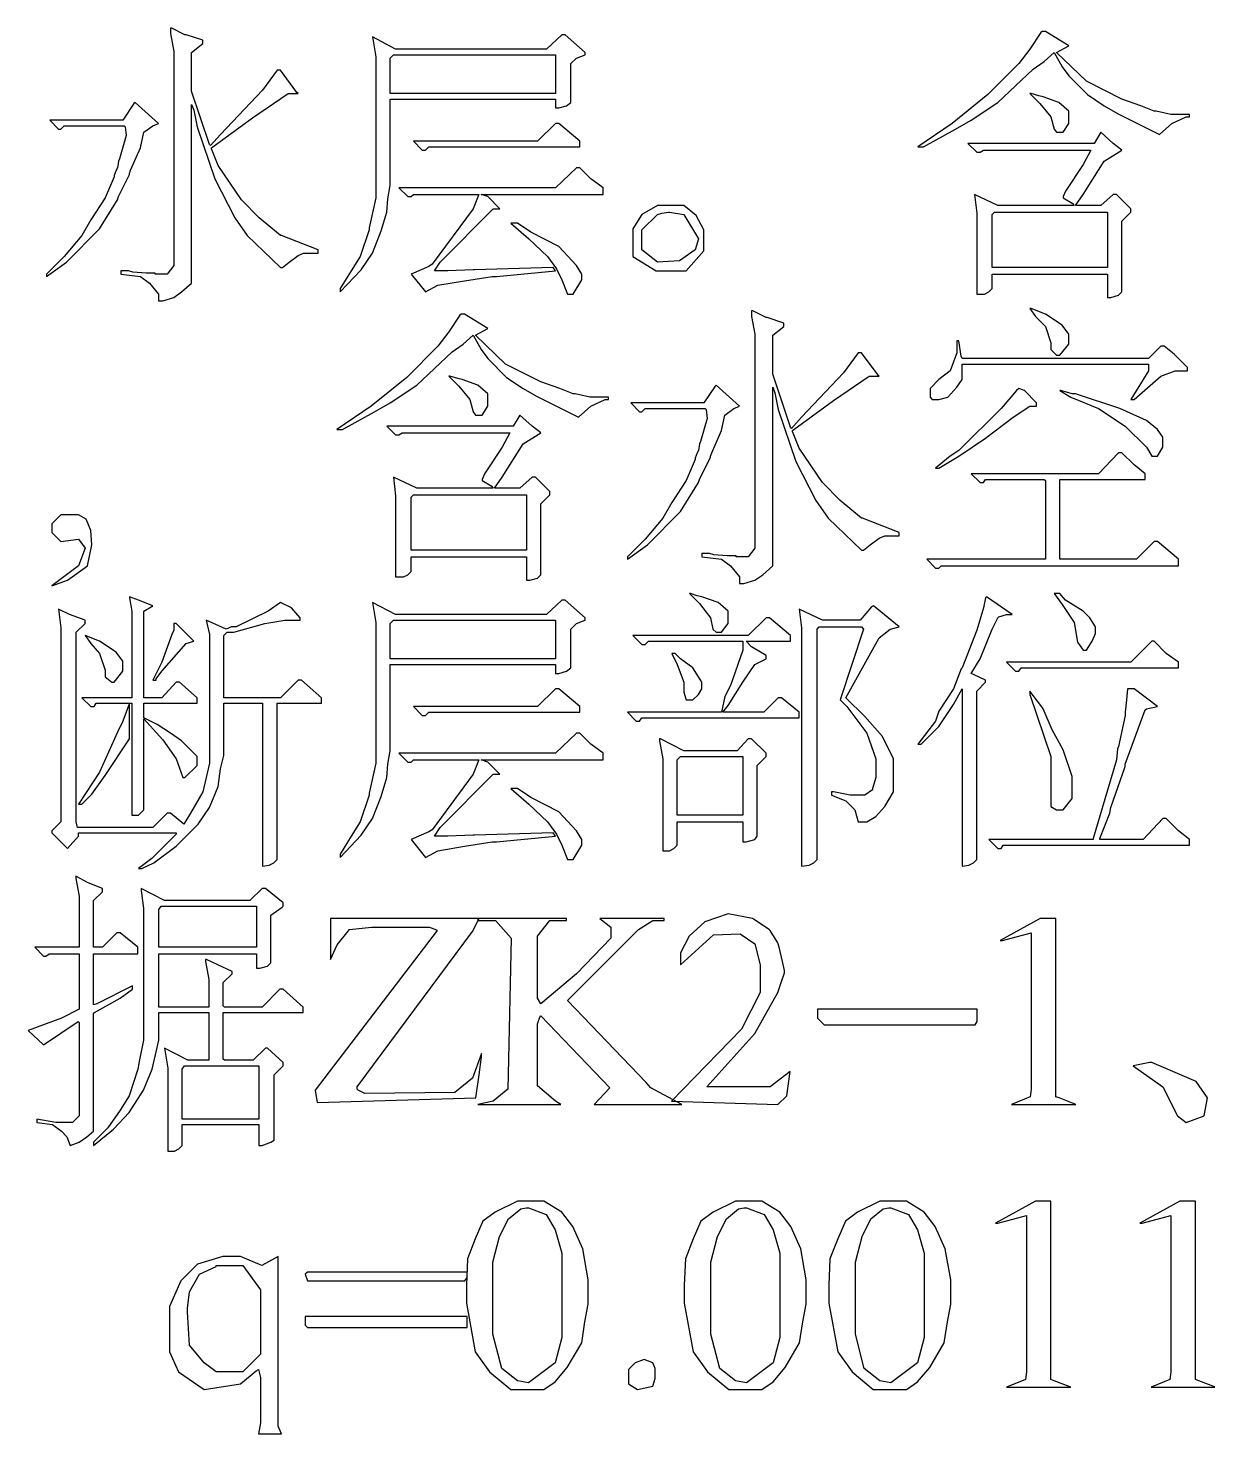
# Model space of a CAD drawing. Extents: x 94 to 452, y -72 to 1042.
# Drawn here: x 422.29 to 436.9, y 356.56 to 373.96 of the extents above; entities that cross this region are included whole.
import ezdxf

# ---------------------------------------------------------------- set-up
doc = ezdxf.new("R2010")
doc.units = 0
doc.header["$MEASUREMENT"] = 0
doc.layers.add('TREE_LAYER', color=7, linetype='Continuous')

msp = doc.modelspace()

# ---------------------------------------------------------------- linework, layer by layer
at = {"layer": 'TREE_LAYER', "elevation": 1017}
for points in [[(424.07017, 373.961281), (424.056445, 373.961281), (424.056445, 373.892654), (424.097621, 373.673046), (424.097621, 371.024026), (424.015268, 370.914222), (423.864288, 370.914222), (423.864288, 370.927948), (423.754484, 370.927948), (423.754484, 370.927948), (423.589778, 370.941673), (423.534876, 370.955399), (423.438798, 370.955399), (423.438798, 370.914222), (423.685856, 370.886771), (423.79566, 370.804418), (423.905464, 370.667163), (423.905464, 370.667163), (423.905464, 370.58481), (423.960366, 370.58481), (424.097621, 370.625987), (424.1937, 370.694614), (424.317229, 370.804418), (424.317229, 373.014222), (424.317229, 373.014222), (424.34468, 372.945595), (424.385856, 372.739712), (424.605464, 372.094614), (424.852523, 371.614222), (425.003504, 371.394614), (425.415268, 370.996575), (425.442719, 370.996575), (425.525072, 371.065203), (425.634876, 371.147555), (425.703504, 371.175006), (425.881935, 371.175006), (425.881935, 371.216183), (425.881935, 371.216183), (425.428994, 371.394614), (425.415268, 371.394614), (425.154484, 371.614222), (424.934876, 371.83383), (424.646641, 372.25932), (424.564288, 372.465203), (424.564288, 372.478928), (424.578013, 372.492654), (425.072131, 372.849516), (425.511347, 373.151477), (425.525072, 373.151477), (425.634876, 373.151477), (425.621151, 373.165203), (425.415268, 373.439712), (425.415268, 373.439712), (425.374092, 373.439712), (425.19566, 373.192654), (424.674092, 372.643634), (424.550562, 372.506379), (424.536837, 372.520105), (424.317229, 373.178928), (424.317229, 373.65932), (424.454484, 373.769124), (424.454484, 373.769124), (424.454484, 373.810301), (424.248602, 373.878928), (424.234876, 373.878928), (424.07017, 373.961281), (424.07017, 373.961281)], [(428.942374, 373.878928), (428.901198, 373.878928), (428.709041, 373.700497), (426.842374, 373.700497), (426.554139, 373.851477), (426.595315, 373.604418), (426.595315, 371.861281), (426.512962, 371.490693), (426.512962, 371.463242), (426.403159, 371.13383), (426.293355, 370.955399), (426.1561, 370.735791), (426.1561, 370.694614), (426.416884, 370.969124), (426.554139, 371.175006), (426.663943, 371.449516), (426.73257, 371.68285), (426.746296, 371.847555), (426.773747, 372.012261), (426.773747, 373.069124), (426.773747, 373.08285), (428.818845, 373.08285), (428.818845, 373.069124), (428.818845, 372.973046), (428.860021, 372.973046), (428.9561, 373.000497), (429.011002, 373.041673), (429.011002, 373.522065), (429.079629, 373.590693), (429.189433, 373.631869), (429.189433, 373.65932), (428.942374, 373.878928), (428.942374, 373.878928)], [(434.884821, 373.920105), (434.843645, 373.920105), (434.829919, 373.906379), (434.692664, 373.700497), (434.55541, 373.522065), (434.171096, 373.137752), (433.73188, 372.780889), (433.30639, 372.492654), (433.375017, 372.492654), (433.773057, 372.712261), (433.965214, 372.822065), (434.294625, 373.041673), (434.733841, 373.453438), (434.775017, 373.480889), (434.871096, 373.549516), (434.994625, 373.65932), (435.090704, 373.480889), (435.173057, 373.371085), (435.40639, 373.137752), (435.612272, 373.000497), (435.776978, 372.904418), (436.298547, 372.643634), (436.449527, 372.780889), (436.627959, 372.863242), (436.669135, 372.863242), (436.669135, 372.890693), (436.435802, 372.890693), (436.25737, 372.931869), (436.229919, 372.931869), (436.065214, 373.000497), (435.83188, 373.08285), (435.392664, 373.302457), (435.022076, 373.65932), (435.173057, 373.741673), (434.884821, 373.920105), (434.884821, 373.920105)], [(426.801198, 373.618144), (426.814923, 373.631869), (428.818845, 373.631869), (428.818845, 373.618144), (428.818845, 373.151477), (428.818845, 373.151477), (426.773747, 373.151477), (426.773747, 373.151477), (426.773747, 373.590693), (426.801198, 373.618144), (426.801198, 373.618144)], [(434.70639, 373.151477), (434.692664, 373.151477), (434.816194, 373.027948), (434.953449, 372.863242), (434.994625, 372.712261), (435.022076, 372.671085), (435.104429, 372.671085), (435.173057, 372.780889), (435.173057, 372.931869), (435.049527, 373.041673), (434.85737, 373.110301), (434.802468, 373.124026), (434.70639, 373.151477), (434.70639, 373.151477)], [(423.617229, 373.041673), (423.603504, 373.027948), (423.466249, 372.822065), (422.560366, 372.822065), (422.67017, 372.712261), (422.697621, 372.712261), (422.738798, 372.753438), (423.479974, 372.753438), (423.4937, 372.739712), (423.507425, 372.629908), (423.425072, 372.341673), (423.411347, 372.314222), (423.397621, 372.231869), (423.383896, 372.204418), (423.356445, 372.135791), (423.356445, 372.122065), (423.246641, 371.861281), (423.068209, 371.586771), (422.958406, 371.394614), (422.738798, 371.13383), (422.51919, 370.914222), (422.51919, 370.886771), (422.766249, 371.065203), (423.178013, 371.476967), (423.397621, 371.83383), (423.411347, 371.875006), (423.548602, 372.149516), (423.548602, 372.163242), (423.562327, 372.204418), (423.685856, 372.478928), (423.727033, 372.671085), (423.836837, 372.753438), (423.905464, 372.780889), (423.617229, 373.041673), (423.617229, 373.041673)], [(428.860021, 372.780889), (428.818845, 372.780889), (428.599237, 372.561281), (427.061982, 372.561281), (427.171786, 372.451477), (427.212962, 372.451477), (427.254139, 372.492654), (429.120806, 372.492654), (429.120806, 372.561281), (428.860021, 372.780889), (428.860021, 372.780889)], [(435.571096, 372.671085), (435.488743, 372.53383), (433.924037, 372.53383), (434.033841, 372.424026), (434.075017, 372.424026), (434.116194, 372.451477), (435.447566, 372.451477), (435.447566, 372.451477), (435.351488, 372.273046), (435.13188, 371.943634), (435.104429, 371.875006), (435.104429, 371.861281), (435.214233, 371.792654), (435.241684, 371.765203), (435.241684, 371.765203), (434.294625, 371.765203), (434.00639, 371.902457), (434.033841, 371.669124), (434.033841, 370.667163), (434.129919, 370.667163), (434.184821, 370.694614), (434.225998, 370.735791), (434.225998, 370.914222), (434.225998, 370.914222), (435.639723, 370.914222), (435.653449, 370.914222), (435.653449, 370.625987), (435.694625, 370.625987), (435.790704, 370.653438), (435.83188, 370.694614), (435.83188, 371.573046), (435.941684, 371.68285), (435.941684, 371.724026), (435.763253, 371.902457), (435.722076, 371.902457), (435.571096, 371.765203), (435.25541, 371.765203), (435.25541, 371.765203), (435.351488, 371.902457), (435.612272, 372.314222), (435.83188, 372.451477), (435.722076, 372.53383), (435.571096, 372.671085), (435.571096, 372.671085)], [(429.120806, 372.231869), (429.079629, 372.231869), (428.818845, 371.98481), (426.883551, 371.98481), (426.993355, 371.875006), (427.034531, 371.875006), (427.061982, 371.902457), (427.871786, 371.902457), (427.871786, 371.902457), (427.803159, 371.724026), (427.295315, 371.037752), (427.254139, 371.010301), (427.034531, 370.914222), (427.212962, 370.694614), (427.363943, 370.776967), (427.693355, 370.831869), (428.036492, 370.886771), (428.091394, 370.886771), (428.818845, 370.955399), (428.791394, 370.996575), (427.816884, 370.969124), (427.803159, 370.969124), (427.487472, 370.955399), (427.487472, 370.955399), (427.336492, 370.955399), (427.322766, 370.955399), (427.391394, 371.065203), (428.050217, 371.724026), (428.13257, 371.724026), (427.98159, 371.875006), (427.899237, 371.902457), (427.899237, 371.902457), (427.899237, 371.902457), (429.409041, 371.902457), (429.409041, 371.98481), (429.25806, 372.094614), (429.120806, 372.231869), (429.120806, 372.231869)], [(430.410657, 371.765203), (430.081245, 371.765203), (429.889088, 371.655399), (429.779284, 371.476967), (429.779284, 371.13383), (430.067519, 370.955399), (430.438108, 370.955399), (430.657715, 371.202457), (430.657715, 371.463242), (430.561637, 371.641673), (430.410657, 371.765203), (430.410657, 371.765203)], [(430.2185, 371.68285), (430.232225, 371.68285), (430.410657, 371.655399), (430.589088, 371.353438), (430.547912, 371.216183), (430.355755, 371.078928), (430.081245, 371.065203), (429.889088, 371.216183), (429.889088, 371.463242), (430.081245, 371.655399), (430.136147, 371.669124), (430.2185, 371.68285), (430.2185, 371.68285)], [(434.253449, 371.68285), (434.253449, 371.68285), (435.639723, 371.68285), (435.653449, 371.68285), (435.653449, 370.996575), (435.639723, 370.996575), (434.225998, 370.996575), (434.225998, 370.996575), (434.225998, 371.655399), (434.253449, 371.68285), (434.253449, 371.68285)], [(428.352178, 371.545595), (428.269825, 371.545595), (428.489433, 371.353438), (428.722766, 371.13383), (428.83257, 370.98285), (428.901198, 370.845595), (428.969825, 370.667163), (429.038453, 370.667163), (429.148257, 370.845595), (429.148257, 370.914222), (429.079629, 371.024026), (428.860021, 371.257359), (428.516884, 371.435791), (428.352178, 371.545595), (428.352178, 371.545595)], [(427.693355, 370.420105), (427.652178, 370.420105), (427.638453, 370.406379), (427.501198, 370.200497), (427.363943, 370.022065), (426.979629, 369.637752), (426.540413, 369.280889), (426.114923, 368.992654), (426.183551, 368.992654), (426.58159, 369.212261), (426.773747, 369.322065), (427.103159, 369.541673), (427.542374, 369.953438), (427.583551, 369.980889), (427.679629, 370.049516), (427.803159, 370.15932), (427.899237, 369.980889), (427.98159, 369.871085), (428.214923, 369.637752), (428.420806, 369.500497), (428.585511, 369.404418), (429.10708, 369.143634), (429.25806, 369.280889), (429.436492, 369.363242), (429.477668, 369.363242), (429.477668, 369.390693), (429.244335, 369.390693), (429.065904, 369.431869), (429.038453, 369.431869), (428.873747, 369.500497), (428.640413, 369.58285), (428.201198, 369.802457), (427.830609, 370.15932), (427.98159, 370.241673), (427.693355, 370.420105), (427.693355, 370.420105)], [(431.261637, 370.461281), (431.247912, 370.461281), (431.247912, 370.392654), (431.289088, 370.173046), (431.289088, 367.524026), (431.206735, 367.414222), (431.055755, 367.414222), (431.055755, 367.427948), (430.945951, 367.427948), (430.945951, 367.427948), (430.781245, 367.441673), (430.726343, 367.455399), (430.630264, 367.455399), (430.630264, 367.414222), (430.877323, 367.386771), (430.987127, 367.304418), (431.096931, 367.167163), (431.096931, 367.167163), (431.096931, 367.08481), (431.151833, 367.08481), (431.289088, 367.125987), (431.385166, 367.194614), (431.508696, 367.304418), (431.508696, 369.514222), (431.508696, 369.514222), (431.536147, 369.445595), (431.577323, 369.239712), (431.796931, 368.594614), (432.04399, 368.114222), (432.19497, 367.894614), (432.606735, 367.496575), (432.634186, 367.496575), (432.716539, 367.565203), (432.826343, 367.647555), (432.89497, 367.675006), (433.073402, 367.675006), (433.073402, 367.716183), (433.073402, 367.716183), (432.620461, 367.894614), (432.606735, 367.894614), (432.345951, 368.114222), (432.126343, 368.33383), (431.838108, 368.75932), (431.755755, 368.965203), (431.755755, 368.978928), (431.76948, 368.992654), (432.263598, 369.349516), (432.702813, 369.651477), (432.716539, 369.651477), (432.826343, 369.651477), (432.812617, 369.665203), (432.606735, 369.939712), (432.606735, 369.939712), (432.565559, 369.939712), (432.387127, 369.692654), (431.865559, 369.143634), (431.742029, 369.006379), (431.728304, 369.020105), (431.508696, 369.678928), (431.508696, 370.15932), (431.645951, 370.269124), (431.645951, 370.269124), (431.645951, 370.310301), (431.440068, 370.378928), (431.426343, 370.378928), (431.261637, 370.461281), (431.261637, 370.461281)], [(434.70639, 370.488732), (434.692664, 370.488732), (434.761292, 370.392654), (434.884821, 370.269124), (434.953449, 370.063242), (434.953449, 369.980889), (435.022076, 369.912261), (435.063253, 369.912261), (435.173057, 370.049516), (435.173057, 370.173046), (435.090704, 370.28285), (434.884821, 370.420105), (434.70639, 370.488732), (434.70639, 370.488732)], [(433.814233, 370.090693), (433.786782, 370.090693), (433.786782, 369.939712), (433.704429, 369.720105), (433.567174, 369.610301), (433.45737, 369.500497), (433.45737, 369.390693), (433.484821, 369.363242), (433.567174, 369.363242), (433.676978, 369.390693), (433.786782, 369.514222), (433.85541, 369.610301), (433.85541, 369.788732), (433.85541, 369.802457), (436.161292, 369.802457), (436.161292, 369.720105), (435.941684, 369.363242), (435.982861, 369.363242), (436.312272, 369.651477), (436.490704, 369.720105), (436.641684, 369.720105), (436.641684, 369.761281), (436.476978, 369.925987), (436.353449, 370.022065), (436.312272, 370.022065), (436.161292, 369.871085), (433.85541, 369.871085), (433.841684, 369.898536), (433.814233, 370.090693), (433.814233, 370.090693)], [(427.514923, 369.651477), (427.501198, 369.651477), (427.624727, 369.527948), (427.761982, 369.363242), (427.803159, 369.212261), (427.830609, 369.171085), (427.912962, 369.171085), (427.98159, 369.280889), (427.98159, 369.431869), (427.85806, 369.541673), (427.665904, 369.610301), (427.611002, 369.624026), (427.514923, 369.651477), (427.514923, 369.651477)], [(430.808696, 369.541673), (430.79497, 369.527948), (430.657715, 369.322065), (429.751833, 369.322065), (429.861637, 369.212261), (429.889088, 369.212261), (429.930264, 369.253438), (430.671441, 369.253438), (430.685166, 369.239712), (430.698892, 369.129908), (430.616539, 368.841673), (430.602813, 368.814222), (430.589088, 368.731869), (430.575362, 368.704418), (430.547912, 368.635791), (430.547912, 368.622065), (430.438108, 368.361281), (430.259676, 368.086771), (430.149872, 367.894614), (429.930264, 367.63383), (429.710657, 367.414222), (429.710657, 367.386771), (429.957715, 367.565203), (430.36948, 367.976967), (430.589088, 368.33383), (430.602813, 368.375006), (430.740068, 368.649516), (430.740068, 368.663242), (430.753794, 368.704418), (430.877323, 368.978928), (430.9185, 369.171085), (431.028304, 369.253438), (431.096931, 369.280889), (430.808696, 369.541673), (430.808696, 369.541673)], [(434.55541, 369.500497), (434.527959, 369.473046), (434.335802, 369.253438), (433.814233, 368.731869), (433.704429, 368.663242), (433.525998, 368.512261), (433.567174, 368.512261), (433.814233, 368.663242), (434.143645, 368.88285), (434.486782, 369.143634), (434.692664, 369.280889), (434.775017, 369.280889), (434.775017, 369.322065), (434.624037, 369.473046), (434.55541, 369.500497), (434.55541, 369.500497)], [(435.076978, 369.473046), (435.063253, 369.473046), (435.200508, 369.390693), (435.543645, 369.253438), (435.873057, 369.03383), (436.133841, 368.773046), (436.202468, 368.663242), (436.271096, 368.663242), (436.339723, 368.773046), (436.339723, 368.896575), (436.271096, 368.992654), (436.133841, 369.102457), (435.804429, 369.253438), (435.25541, 369.431869), (435.214233, 369.431869), (435.076978, 369.473046), (435.076978, 369.473046)], [(428.379629, 369.171085), (428.297276, 369.03383), (426.73257, 369.03383), (426.842374, 368.924026), (426.883551, 368.924026), (426.924727, 368.951477), (428.2561, 368.951477), (428.2561, 368.951477), (428.160021, 368.773046), (427.940413, 368.443634), (427.912962, 368.375006), (427.912962, 368.361281), (428.022766, 368.292654), (428.050217, 368.265203), (428.050217, 368.265203), (427.103159, 368.265203), (426.814923, 368.402457), (426.842374, 368.169124), (426.842374, 367.167163), (426.938453, 367.167163), (426.993355, 367.194614), (427.034531, 367.235791), (427.034531, 367.414222), (427.034531, 367.414222), (428.448257, 367.414222), (428.461982, 367.414222), (428.461982, 367.125987), (428.503159, 367.125987), (428.599237, 367.153438), (428.640413, 367.194614), (428.640413, 368.073046), (428.750217, 368.18285), (428.750217, 368.224026), (428.571786, 368.402457), (428.530609, 368.402457), (428.379629, 368.265203), (428.063943, 368.265203), (428.063943, 368.265203), (428.160021, 368.402457), (428.420806, 368.814222), (428.640413, 368.951477), (428.530609, 369.03383), (428.379629, 369.171085), (428.379629, 369.171085)], [(435.83188, 368.704418), (435.790704, 368.704418), (435.543645, 368.443634), (433.965214, 368.443634), (434.075017, 368.33383), (434.116194, 368.33383), (434.143645, 368.375006), (434.871096, 368.375006), (434.884821, 368.361281), (434.884821, 367.386771), (434.871096, 367.386771), (433.416194, 367.386771), (433.525998, 367.276967), (433.567174, 367.276967), (433.594625, 367.304418), (436.53188, 367.304418), (436.53188, 367.386771), (436.271096, 367.606379), (436.229919, 367.606379), (436.010312, 367.386771), (435.063253, 367.386771), (435.063253, 367.386771), (435.063253, 368.361281), (435.063253, 368.375006), (436.120115, 368.375006), (436.120115, 368.443634), (435.982861, 368.553438), (435.83188, 368.704418), (435.83188, 368.704418)], [(427.061982, 368.18285), (427.061982, 368.18285), (428.448257, 368.18285), (428.461982, 368.18285), (428.461982, 367.496575), (428.448257, 367.496575), (427.034531, 367.496575), (427.034531, 367.496575), (427.034531, 368.155399), (427.061982, 368.18285), (427.061982, 368.18285)], [(422.917229, 367.935791), (422.697621, 367.935791), (422.587817, 367.825987), (422.587817, 367.716183), (422.697621, 367.606379), (422.917229, 367.63383), (422.999582, 367.524026), (422.917229, 367.304418), (422.587817, 367.057359), (422.779974, 367.125987), (423.027033, 367.304418), (423.081935, 367.565203), (423.068209, 367.743634), (423.013307, 367.880889), (422.917229, 367.935791), (422.917229, 367.935791)], [(423.548602, 366.920105), (423.548602, 366.920105), (423.548602, 366.906379), (423.576053, 366.741673), (423.576053, 365.68481), (423.576053, 365.671085), (422.958406, 365.671085), (423.068209, 365.561281), (423.109386, 365.561281), (423.136837, 365.602457), (423.534876, 365.602457), (423.548602, 365.602457), (423.466249, 365.38285), (423.397621, 365.245595), (423.178013, 364.751477), (422.917229, 364.353438), (422.958406, 364.353438), (423.081935, 364.476967), (423.246641, 364.710301), (423.548602, 365.163242), (423.548602, 365.602457), (423.576053, 365.602457), (423.576053, 365.602457), (423.576053, 364.216183), (423.658406, 364.216183), (423.727033, 364.28481), (423.727033, 365.410301), (423.727033, 365.410301), (423.960366, 365.149516), (424.125072, 364.916183), (424.207425, 364.68285), (424.234876, 364.68285), (424.385856, 364.83383), (424.385856, 364.943634), (424.1937, 365.135791), (424.056445, 365.231869), (423.891739, 365.341673), (423.727033, 365.424026), (423.727033, 365.602457), (423.727033, 365.602457), (424.385856, 365.602457), (424.385856, 365.671085), (424.166249, 365.863242), (424.125072, 365.863242), (423.946641, 365.671085), (423.727033, 365.671085), (423.727033, 365.68481), (423.727033, 366.741673), (423.836837, 366.810301), (423.658406, 366.878928), (423.548602, 366.920105), (423.548602, 366.920105)], [(428.942374, 366.878928), (428.901198, 366.878928), (428.709041, 366.700497), (426.842374, 366.700497), (426.554139, 366.851477), (426.595315, 366.604418), (426.595315, 364.861281), (426.512962, 364.490693), (426.512962, 364.463242), (426.403159, 364.13383), (426.293355, 363.955399), (426.1561, 363.735791), (426.1561, 363.694614), (426.416884, 363.969124), (426.554139, 364.175006), (426.663943, 364.449516), (426.73257, 364.68285), (426.746296, 364.847555), (426.773747, 365.012261), (426.773747, 366.069124), (426.773747, 366.08285), (428.818845, 366.08285), (428.818845, 366.069124), (428.818845, 365.973046), (428.860021, 365.973046), (428.9561, 366.000497), (429.011002, 366.041673), (429.011002, 366.522065), (429.079629, 366.590693), (429.189433, 366.631869), (429.189433, 366.65932), (428.942374, 366.878928), (428.942374, 366.878928)], [(430.49301, 366.961281), (430.479284, 366.961281), (430.602813, 366.837752), (430.740068, 366.65932), (430.767519, 366.522065), (430.808696, 366.480889), (430.877323, 366.480889), (430.959676, 366.590693), (430.959676, 366.741673), (430.836147, 366.851477), (430.630264, 366.920105), (430.575362, 366.93383), (430.49301, 366.961281), (430.49301, 366.961281)], [(434.15737, 366.920105), (434.143645, 366.906379), (434.116194, 366.78285), (434.047566, 366.549516), (434.033841, 366.50834), (433.85541, 366.041673), (433.841684, 366.027948), (433.745606, 365.780889), (433.567174, 365.506379), (433.525998, 365.38285), (433.30639, 365.094614), (433.30639, 365.094614), (433.347566, 365.094614), (433.567174, 365.314222), (433.745606, 365.588732), (433.85541, 365.780889), (433.85541, 365.767163), (433.85541, 363.58481), (433.937763, 363.598536), (433.992664, 363.625987), (434.033841, 363.667163), (434.033841, 365.753438), (434.143645, 365.863242), (434.143645, 365.890693), (433.992664, 365.95932), (433.965214, 365.973046), (434.075017, 366.151477), (434.225998, 366.522065), (434.294625, 366.65932), (434.308351, 366.673046), (434.404429, 366.700497), (434.473057, 366.700497), (434.15737, 366.920105), (434.15737, 366.920105)], [(435.063253, 366.961281), (434.994625, 366.961281), (435.090704, 366.824026), (435.241684, 366.604418), (435.282861, 366.357359), (435.351488, 366.261281), (435.392664, 366.261281), (435.461292, 366.371085), (435.502468, 366.467163), (435.502468, 366.549516), (435.433841, 366.65932), (435.351488, 366.741673), (435.13188, 366.878928), (435.063253, 366.961281), (435.063253, 366.961281)], [(425.415268, 366.851477), (425.264288, 366.741673), (424.866249, 366.549516), (424.811347, 366.549516), (424.742719, 366.522065), (424.49566, 366.631869), (424.536837, 366.453438), (424.536837, 364.861281), (424.454484, 364.504418), (424.303504, 364.243634), (424.221151, 364.106379), (424.056445, 364.243634), (424.015268, 364.243634), (423.836837, 364.065203), (422.903504, 364.065203), (422.903504, 364.065203), (422.889778, 364.13383), (422.889778, 366.480889), (422.999582, 366.590693), (422.999582, 366.631869), (422.807425, 366.700497), (422.67017, 366.769124), (422.697621, 366.535791), (422.697621, 364.13383), (422.587817, 364.024026), (422.587817, 363.996575), (422.779974, 363.804418), (422.917229, 363.955399), (422.917229, 363.969124), (422.917229, 363.996575), (424.125072, 363.996575), (424.125072, 363.98285), (423.823111, 363.680889), (423.658406, 363.557359), (423.699582, 363.557359), (423.850562, 363.625987), (424.125072, 363.831869), (424.399582, 364.106379), (424.536837, 364.312261), (424.646641, 364.573046), (424.674092, 364.792654), (424.715268, 364.957359), (424.715268, 365.602457), (424.715268, 365.602457), (425.181935, 365.602457), (425.19566, 365.602457), (425.19566, 363.58481), (425.278013, 363.598536), (425.332915, 363.625987), (425.374092, 363.667163), (425.374092, 365.602457), (425.374092, 365.602457), (425.923111, 365.602457), (425.923111, 365.671085), (425.676053, 365.890693), (425.634876, 365.890693), (425.415268, 365.671085), (424.715268, 365.671085), (424.715268, 365.68481), (424.715268, 366.439712), (424.756445, 366.480889), (424.838798, 366.480889), (425.223111, 366.590693), (425.47017, 366.631869), (425.662327, 366.631869), (425.662327, 366.65932), (425.552523, 366.78285), (425.415268, 366.851477), (425.415268, 366.851477)], [(432.757715, 366.810301), (432.730264, 366.796575), (432.59301, 366.631869), (432.126343, 366.631869), (431.838108, 366.769124), (431.865559, 366.535791), (431.865559, 363.58481), (431.961637, 363.598536), (432.016539, 363.625987), (432.057715, 363.667163), (432.057715, 366.522065), (432.085166, 366.549516), (432.606735, 366.549516), (432.634186, 366.522065), (432.345951, 365.643634), (432.428304, 365.561281), (432.675362, 365.231869), (432.785166, 364.916183), (432.785166, 364.68285), (432.74399, 364.545595), (432.74399, 364.531869), (432.647912, 364.463242), (432.46948, 364.463242), (432.263598, 364.504418), (432.236147, 364.504418), (432.236147, 364.463242), (432.414578, 364.394614), (432.524382, 364.28481), (432.565559, 364.13383), (432.675362, 364.13383), (432.785166, 364.202457), (432.89497, 364.325987), (433.004774, 364.504418), (433.004774, 364.916183), (432.867519, 365.190693), (432.647912, 365.437752), (432.414578, 365.671085), (432.826343, 366.412261), (432.963598, 366.522065), (433.073402, 366.549516), (432.757715, 366.810301), (432.757715, 366.810301)], [(424.125072, 366.590693), (424.097621, 366.590693), (424.097621, 366.50834), (424.07017, 366.453438), (423.946641, 366.110301), (423.836837, 365.890693), (423.878013, 365.890693), (423.878013, 365.904418), (423.946641, 366.000497), (424.248602, 366.343634), (424.34468, 366.371085), (424.125072, 366.590693), (424.125072, 366.590693)], [(426.801198, 366.618144), (426.814923, 366.631869), (428.818845, 366.631869), (428.818845, 366.618144), (428.818845, 366.151477), (428.818845, 366.151477), (426.773747, 366.151477), (426.773747, 366.151477), (426.773747, 366.590693), (426.801198, 366.618144), (426.801198, 366.618144)], [(431.467519, 366.65932), (431.426343, 366.65932), (431.206735, 366.439712), (429.779284, 366.439712), (429.889088, 366.329908), (429.930264, 366.329908), (429.971441, 366.371085), (431.138108, 366.371085), (431.138108, 366.371085), (431.138108, 366.261281), (430.987127, 365.822065), (430.9185, 365.68481), (430.877323, 365.492654), (429.710657, 365.492654), (429.820461, 365.38285), (429.861637, 365.38285), (429.889088, 365.424026), (431.838108, 365.424026), (431.838108, 365.492654), (431.6185, 365.671085), (431.577323, 365.671085), (431.398892, 365.492654), (430.891049, 365.492654), (430.891049, 365.492654), (430.959676, 365.575006), (431.138108, 365.863242), (431.289088, 366.08285), (431.426343, 366.151477), (431.426343, 366.192654), (431.247912, 366.302457), (431.179284, 366.371085), (431.179284, 366.371085), (431.728304, 366.371085), (431.728304, 366.439712), (431.467519, 366.65932), (431.467519, 366.65932)], [(422.999582, 366.439712), (422.999582, 366.439712), (423.068209, 366.343634), (423.178013, 366.220105), (423.246641, 366.014222), (423.246641, 365.931869), (423.328994, 365.863242), (423.356445, 365.863242), (423.466249, 366.000497), (423.466249, 366.124026), (423.383896, 366.23383), (423.178013, 366.371085), (422.999582, 366.439712), (422.999582, 366.439712)], [(436.229919, 366.371085), (436.202468, 366.371085), (435.941684, 366.110301), (434.404429, 366.110301), (434.514233, 366.000497), (434.55541, 366.000497), (434.582861, 366.041673), (436.53188, 366.041673), (436.53188, 366.110301), (436.3809, 366.220105), (436.229919, 366.371085), (436.229919, 366.371085)], [(430.300853, 366.220105), (430.259676, 366.220105), (430.328304, 366.08285), (430.410657, 365.863242), (430.410657, 365.739712), (430.438108, 365.643634), (430.438108, 365.643634), (430.520461, 365.643634), (430.589088, 365.712261), (430.630264, 365.780889), (430.630264, 365.863242), (430.589088, 365.931869), (430.520461, 366.041673), (430.36948, 366.151477), (430.300853, 366.220105), (430.300853, 366.220105)], [(428.860021, 365.780889), (428.818845, 365.780889), (428.599237, 365.561281), (427.061982, 365.561281), (427.171786, 365.451477), (427.212962, 365.451477), (427.254139, 365.492654), (429.120806, 365.492654), (429.120806, 365.561281), (428.860021, 365.780889), (428.860021, 365.780889)], [(435.982861, 365.780889), (435.900508, 365.780889), (435.886782, 365.643634), (435.873057, 365.492654), (435.873057, 365.451477), (435.790704, 365.067163), (435.776978, 365.039712), (435.763253, 364.902457), (435.475017, 363.927948), (435.475017, 363.914222), (434.184821, 363.914222), (434.294625, 363.804418), (434.335802, 363.804418), (434.363253, 363.845595), (436.669135, 363.845595), (436.669135, 363.914222), (436.53188, 364.024026), (436.3809, 364.175006), (436.339723, 364.175006), (436.092664, 363.914222), (435.55737, 363.914222), (435.55737, 363.927948), (435.6809, 364.243634), (435.694625, 364.312261), (435.873057, 364.820105), (435.873057, 364.847555), (436.120115, 365.520105), (436.133841, 365.53383), (436.271096, 365.561281), (435.982861, 365.780889), (435.982861, 365.780889)], [(434.692664, 365.753438), (434.692664, 365.712261), (434.953449, 364.943634), (434.953449, 364.325987), (435.022076, 364.28481), (435.104429, 364.28481), (435.214233, 364.422065), (435.214233, 364.696575), (435.104429, 365.025987), (434.967174, 365.273046), (434.85737, 365.53383), (434.829919, 365.575006), (434.692664, 365.753438), (434.692664, 365.753438)], [(429.120806, 365.231869), (429.079629, 365.231869), (428.818845, 364.98481), (426.883551, 364.98481), (426.993355, 364.875006), (427.034531, 364.875006), (427.061982, 364.902457), (427.871786, 364.902457), (427.871786, 364.902457), (427.803159, 364.724026), (427.295315, 364.037752), (427.254139, 364.010301), (427.034531, 363.914222), (427.212962, 363.694614), (427.363943, 363.776967), (427.693355, 363.831869), (428.036492, 363.886771), (428.091394, 363.886771), (428.818845, 363.955399), (428.791394, 363.996575), (427.816884, 363.969124), (427.803159, 363.969124), (427.487472, 363.955399), (427.487472, 363.955399), (427.336492, 363.955399), (427.322766, 363.955399), (427.391394, 364.065203), (428.050217, 364.724026), (428.13257, 364.724026), (427.98159, 364.875006), (427.899237, 364.902457), (427.899237, 364.902457), (427.899237, 364.902457), (429.409041, 364.902457), (429.409041, 364.98481), (429.25806, 365.094614), (429.120806, 365.231869), (429.120806, 365.231869)], [(430.122421, 365.163242), (430.108696, 365.163242), (430.108696, 365.135791), (430.149872, 364.916183), (430.149872, 363.776967), (430.232225, 363.776967), (430.287127, 363.804418), (430.328304, 363.845595), (430.328304, 364.13383), (430.342029, 364.13383), (431.138108, 364.13383), (431.138108, 364.13383), (431.138108, 363.886771), (431.179284, 363.886771), (431.289088, 363.914222), (431.316539, 363.955399), (431.316539, 364.83383), (431.426343, 364.943634), (431.426343, 364.98481), (431.247912, 365.163242), (431.206735, 365.163242), (431.06948, 365.012261), (430.410657, 365.012261), (430.122421, 365.163242), (430.122421, 365.163242)], [(430.36948, 364.943634), (430.36948, 364.943634), (431.138108, 364.943634), (431.138108, 364.943634), (431.138108, 364.216183), (431.138108, 364.216183), (430.342029, 364.216183), (430.328304, 364.216183), (430.328304, 364.902457), (430.36948, 364.943634), (430.36948, 364.943634)], [(428.352178, 364.545595), (428.269825, 364.545595), (428.489433, 364.353438), (428.722766, 364.13383), (428.83257, 363.98285), (428.901198, 363.845595), (428.969825, 363.667163), (429.038453, 363.667163), (429.148257, 363.845595), (429.148257, 363.914222), (429.079629, 364.024026), (428.860021, 364.257359), (428.516884, 364.435791), (428.352178, 364.545595), (428.352178, 364.545595)], [(422.883433, 363.461281), (422.883433, 363.461281), (422.883433, 363.43383), (422.924609, 363.214222), (422.924609, 362.58285), (422.910884, 362.58285), (422.37559, 362.58285), (422.485394, 362.473046), (422.512845, 362.473046), (422.554021, 362.500497), (422.910884, 362.500497), (422.924609, 362.500497), (422.924609, 361.814222), (422.705002, 361.704418), (422.293237, 361.553438), (422.485394, 361.375006), (422.910884, 361.663242), (422.924609, 361.649516), (422.924609, 360.496575), (422.842256, 360.414222), (422.636374, 360.414222), (422.403041, 360.455399), (422.403041, 360.414222), (422.595198, 360.386771), (422.705002, 360.304418), (422.773629, 360.235791), (422.814805, 360.125987), (422.924609, 360.167163), (423.020688, 360.235791), (423.103041, 360.304418), (423.103041, 361.75932), (423.116766, 361.773046), (423.432452, 361.951477), (423.583433, 362.061281), (423.583433, 362.102457), (423.144217, 361.88285), (423.103041, 361.869124), (423.103041, 361.88285), (423.103041, 362.500497), (423.103041, 362.500497), (423.65206, 362.500497), (423.65206, 362.58285), (423.432452, 362.761281), (423.391276, 362.761281), (423.212845, 362.58285), (423.103041, 362.58285), (423.103041, 362.58285), (423.103041, 363.15932), (423.212845, 363.269124), (423.212845, 363.310301), (423.034413, 363.378928), (422.883433, 363.461281), (422.883433, 363.461281)], [(423.693237, 363.310301), (423.693237, 363.310301), (423.693237, 363.28285), (423.720688, 363.063242), (423.720688, 361.429908), (423.665786, 361.169124), (423.65206, 361.073046), (423.542256, 360.743634), (423.432452, 360.565203), (423.281472, 360.345595), (423.103041, 360.167163), (423.103041, 360.125987), (423.3501, 360.331869), (423.542256, 360.537752), (423.720688, 360.812261), (423.830492, 361.073046), (423.871668, 361.251477), (423.912845, 361.429908), (423.912845, 361.773046), (423.912845, 361.773046), (424.530492, 361.773046), (424.530492, 361.773046), (424.530492, 361.196575), (424.530492, 361.18285), (424.269707, 361.18285), (423.981472, 361.33383), (424.022649, 361.086771), (424.022649, 360.057359), (424.105002, 360.057359), (424.159903, 360.08481), (424.20108, 360.125987), (424.20108, 360.373046), (424.20108, 360.386771), (425.148139, 360.386771), (425.148139, 360.373046), (425.148139, 360.125987), (425.189315, 360.125987), (425.299119, 360.167163), (425.340296, 360.194614), (425.340296, 361.004418), (425.4501, 361.114222), (425.4501, 361.155399), (425.257943, 361.33383), (425.230492, 361.33383), (425.079511, 361.18285), (424.722649, 361.18285), (424.708923, 361.196575), (424.708923, 361.773046), (424.722649, 361.773046), (425.697158, 361.773046), (425.697158, 361.841673), (425.4501, 362.061281), (425.408923, 362.061281), (425.189315, 361.841673), (424.722649, 361.841673), (424.708923, 361.855399), (424.708923, 362.143634), (424.818727, 362.253438), (424.818727, 362.280889), (424.640296, 362.363242), (424.503041, 362.431869), (424.489315, 362.431869), (424.489315, 362.404418), (424.530492, 362.18481), (424.530492, 361.855399), (424.530492, 361.841673), (423.912845, 361.841673), (423.912845, 361.855399), (423.912845, 362.500497), (423.912845, 362.500497), (425.106962, 362.500497), (425.120688, 362.500497), (425.120688, 362.322065), (425.161864, 362.322065), (425.257943, 362.349516), (425.299119, 362.390693), (425.299119, 362.980889), (425.436374, 363.076967), (425.4501, 363.090693), (425.4501, 363.131869), (425.230492, 363.310301), (425.189315, 363.310301), (425.038335, 363.15932), (423.981472, 363.15932), (423.693237, 363.310301), (423.693237, 363.310301)], [(423.940296, 363.090693), (423.940296, 363.090693), (425.106962, 363.090693), (425.120688, 363.090693), (425.120688, 362.58285), (425.106962, 362.58285), (423.912845, 362.58285), (423.912845, 362.58285), (423.912845, 363.049516), (423.940296, 363.090693), (423.940296, 363.090693)], [(427.875821, 362.939712), (426.036605, 362.939712), (426.036605, 362.431869), (426.118958, 362.610301), (426.269939, 362.802457), (426.544449, 362.829908), (427.258174, 362.829908), (427.340527, 362.802457), (427.354253, 362.788732), (425.844449, 360.812261), (425.8719, 360.661281), (427.834645, 360.716183), (427.875821, 361.004418), (427.903272, 361.224026), (427.903272, 361.265203), (427.793468, 360.963242), (427.57386, 360.78481), (426.462096, 360.771085), (426.379743, 360.812261), (426.366017, 360.825987), (426.366017, 360.853438), (427.793468, 362.775006), (427.875821, 362.939712), (427.875821, 362.939712)], [(428.956445, 362.939712), (427.858406, 362.939712), (427.858406, 362.912261), (428.078013, 362.912261), (428.27017, 362.692654), (428.228994, 360.825987), (428.050562, 360.675006), (427.858406, 360.63383), (428.887817, 360.63383), (428.81919, 360.675006), (428.599582, 360.867163), (428.599582, 361.635791), (428.627033, 361.718144), (428.640758, 361.731869), (429.491739, 360.839712), (429.299582, 360.63383), (430.383896, 360.63383), (429.999582, 360.839712), (429.94468, 360.90834), (428.97017, 361.924026), (429.848602, 362.802457), (430.027033, 362.912261), (430.164288, 362.912261), (430.164288, 362.939712), (429.368209, 362.939712), (429.505464, 362.829908), (429.505464, 362.692654), (429.079974, 362.253438), (428.640758, 361.88285), (428.599582, 361.951477), (428.599582, 362.720105), (428.750562, 362.912261), (428.956445, 362.912261), (428.956445, 362.939712), (428.956445, 362.939712)], [(431.258637, 362.939712), (430.956676, 362.994614), (430.668441, 362.898536), (430.476284, 362.720105), (430.36648, 362.514222), (430.36648, 362.363242), (430.778245, 362.73383), (431.107657, 362.747555), (431.286088, 362.624026), (431.354715, 362.363242), (431.354715, 362.020105), (431.121382, 361.567163), (430.256676, 360.675006), (431.574323, 360.63383), (431.684127, 360.743634), (431.725304, 361.045595), (431.478245, 360.853438), (430.778245, 360.853438), (430.695892, 360.853438), (431.286088, 361.512261), (431.574323, 362.020105), (431.6155, 362.143634), (431.656676, 362.267163), (431.656676, 362.294614), (431.629225, 362.404418), (431.588049, 362.58285), (431.574323, 362.637752), (431.478245, 362.788732), (431.464519, 362.802457), (431.258637, 362.939712), (431.258637, 362.939712)], [(435.012041, 362.939712), (434.819884, 362.939712), (434.325766, 362.665203), (434.353217, 362.665203), (434.71008, 362.761281), (434.71008, 362.514222), (434.71008, 360.825987), (434.696355, 360.729908), (434.463021, 360.63383), (435.2591, 360.63383), (435.053217, 360.716183), (435.012041, 360.729908), (435.012041, 360.812261), (435.012041, 362.939712), (435.012041, 362.939712)], [(434.041221, 361.814222), (432.064751, 361.814222), (432.064751, 361.704418), (432.147104, 361.622065), (434.01377, 361.622065), (434.041221, 361.663242), (434.041221, 361.814222), (434.041221, 361.814222)], [(436.202468, 361.155399), (436.175017, 361.155399), (435.969135, 361.114222), (436.339723, 360.853438), (436.518155, 360.496575), (436.627959, 360.414222), (436.847566, 360.496575), (436.888743, 360.716183), (436.751488, 360.922065), (436.202468, 361.155399), (436.202468, 361.155399)], [(424.228531, 361.114222), (424.242256, 361.114222), (425.148139, 361.114222), (425.148139, 361.114222), (425.148139, 360.455399), (425.148139, 360.455399), (424.20108, 360.455399), (424.20108, 360.455399), (424.20108, 361.073046), (424.228531, 361.114222), (424.228531, 361.114222)], [(428.678024, 359.439712), (428.348613, 359.439712), (428.074103, 359.302457), (427.923122, 359.192654), (427.827044, 358.973046), (427.730965, 358.725987), (427.71724, 358.396575), (427.71724, 358.176967), (427.827044, 357.573046), (428.005475, 357.325987), (428.26626, 357.106379), (428.678024, 357.106379), (428.678024, 357.106379), (428.815279, 357.202457), (428.96626, 357.380889), (429.144691, 357.68285), (429.185867, 357.943634), (429.227044, 358.163242), (429.227044, 358.273046), (429.227044, 358.465203), (429.158416, 358.849516), (429.034887, 359.124026), (428.897632, 359.302457), (428.678024, 359.439712), (428.678024, 359.439712)], [(431.376042, 359.439712), (431.04663, 359.439712), (430.77212, 359.302457), (430.62114, 359.192654), (430.525061, 358.973046), (430.428983, 358.725987), (430.415257, 358.396575), (430.415257, 358.176967), (430.525061, 357.573046), (430.703493, 357.325987), (430.964277, 357.106379), (431.376042, 357.106379), (431.376042, 357.106379), (431.513297, 357.202457), (431.664277, 357.380889), (431.842708, 357.68285), (431.883885, 357.943634), (431.925061, 358.163242), (431.925061, 358.273046), (431.925061, 358.465203), (431.856434, 358.849516), (431.732904, 359.124026), (431.595649, 359.302457), (431.376042, 359.439712), (431.376042, 359.439712)], [(433.164266, 359.439712), (432.834854, 359.439712), (432.560344, 359.302457), (432.409364, 359.192654), (432.313286, 358.973046), (432.217207, 358.725987), (432.203482, 358.396575), (432.203482, 358.176967), (432.313286, 357.573046), (432.491717, 357.325987), (432.752501, 357.106379), (433.164266, 357.106379), (433.164266, 357.106379), (433.301521, 357.202457), (433.452501, 357.380889), (433.630933, 357.68285), (433.672109, 357.943634), (433.713286, 358.163242), (433.713286, 358.273046), (433.713286, 358.465203), (433.644658, 358.849516), (433.521129, 359.124026), (433.383874, 359.302457), (433.164266, 359.439712), (433.164266, 359.439712)], [(434.95249, 359.439712), (434.760333, 359.439712), (434.266216, 359.165203), (434.293667, 359.165203), (434.65053, 359.261281), (434.65053, 359.014222), (434.65053, 357.325987), (434.636804, 357.229908), (434.403471, 357.13383), (435.199549, 357.13383), (434.993667, 357.216183), (434.95249, 357.229908), (434.95249, 357.312261), (434.95249, 359.439712), (434.95249, 359.439712)], [(436.740715, 359.439712), (436.548558, 359.439712), (436.05444, 359.165203), (436.081891, 359.165203), (436.438754, 359.261281), (436.438754, 359.014222), (436.438754, 357.325987), (436.425028, 357.229908), (436.191695, 357.13383), (436.987773, 357.13383), (436.781891, 357.216183), (436.740715, 357.229908), (436.740715, 357.312261), (436.740715, 359.439712), (436.740715, 359.439712)], [(428.458416, 359.357359), (428.485867, 359.357359), (428.705475, 359.275006), (428.815279, 359.08285), (428.897632, 358.794614), (428.897632, 357.751477), (428.815279, 357.435791), (428.485867, 357.188732), (428.348613, 357.216183), (428.156456, 357.367163), (428.046652, 357.792654), (428.046652, 358.68481), (428.129005, 359.000497), (428.238809, 359.220105), (428.389789, 359.343634), (428.458416, 359.357359), (428.458416, 359.357359)], [(431.156434, 359.357359), (431.183885, 359.357359), (431.403493, 359.275006), (431.513297, 359.08285), (431.595649, 358.794614), (431.595649, 357.751477), (431.513297, 357.435791), (431.183885, 357.188732), (431.04663, 357.216183), (430.854473, 357.367163), (430.744669, 357.792654), (430.744669, 358.68481), (430.827022, 359.000497), (430.936826, 359.220105), (431.087806, 359.343634), (431.156434, 359.357359), (431.156434, 359.357359)], [(432.944658, 359.357359), (432.972109, 359.357359), (433.191717, 359.275006), (433.301521, 359.08285), (433.383874, 358.794614), (433.383874, 357.751477), (433.301521, 357.435791), (432.972109, 357.188732), (432.834854, 357.216183), (432.642697, 357.367163), (432.532893, 357.792654), (432.532893, 358.68481), (432.615246, 359.000497), (432.72505, 359.220105), (432.876031, 359.343634), (432.944658, 359.357359), (432.944658, 359.357359)], [(424.923144, 358.753438), (424.895693, 358.753438), (424.703536, 358.753438), (424.38785, 358.657359), (424.181968, 358.451477), (424.044713, 358.135791), (424.044713, 357.573046), (424.154517, 357.325987), (424.470203, 357.106379), (424.923144, 357.175006), (425.115301, 357.339712), (425.142752, 357.353438), (425.170203, 357.257359), (425.170203, 356.694614), (425.142752, 356.557359), (425.430987, 356.557359), (425.389811, 356.653438), (425.389811, 358.753438), (425.183929, 358.643634), (424.923144, 358.753438), (424.923144, 358.753438)], [(424.621183, 358.629908), (424.621183, 358.643634), (424.950595, 358.643634), (425.170203, 358.341673), (425.170203, 357.545595), (424.950595, 357.325987), (424.621183, 357.325987), (424.470203, 357.435791), (424.291772, 357.655399), (424.264321, 358.067163), (424.264321, 358.067163), (424.264321, 358.10834), (424.291772, 358.314222), (424.415301, 358.53383), (424.621183, 358.629908), (424.621183, 358.629908)], [(427.727055, 358.561281), (425.750584, 358.561281), (425.723133, 358.53383), (425.750584, 358.451477), (427.699604, 358.451477), (427.727055, 358.492654), (427.727055, 358.561281), (427.727055, 358.561281)], [(427.727055, 358.012261), (425.723133, 358.012261), (425.723133, 357.902457), (425.750584, 357.875006), (427.727055, 357.875006), (427.727055, 358.012261), (427.727055, 358.012261)], [(430.027033, 357.435791), (429.917229, 357.476967), (429.807425, 357.435791), (429.725072, 357.353438), (429.725072, 357.175006), (429.834876, 357.106379), (430.027033, 357.147555), (430.054484, 357.243634), (430.054484, 357.257359), (430.054484, 357.367163), (430.027033, 357.435791), (430.027033, 357.435791)]]:
    msp.add_lwpolyline(points, dxfattribs=at)

doc.saveas('drawing.dxf')
